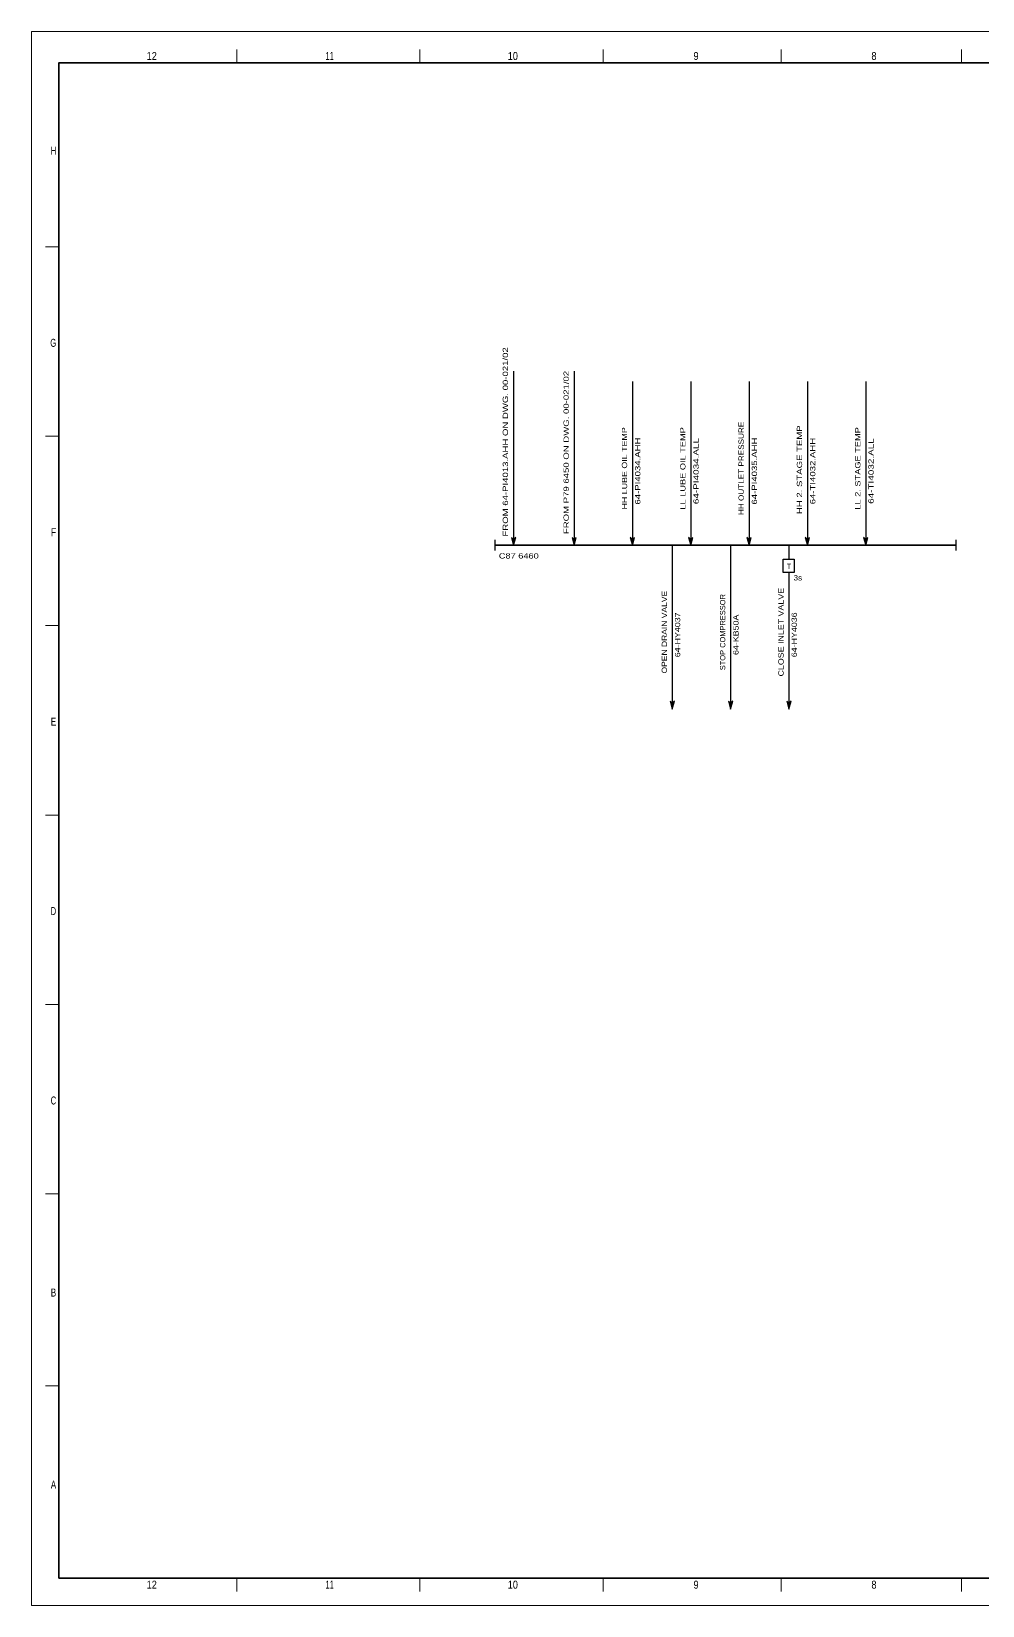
# Model space of a CAD drawing. Header units: millimetres. Extents: x 0 to 841, y 0 to 594.
# Drawn here: x 0 to 359, y 0 to 594 of the extents above; entities that cross this region are included whole.
import ezdxf
from ezdxf.enums import TextEntityAlignment as Align

# ---------------------------------------------------------------- set-up
doc = ezdxf.new("R2010")
doc.units = ezdxf.units.MM
for name, color, linetype, lineweight in [('1', 7, 'Continuous', 13), ('12', 7, 'Continuous', 25), ('34', 7, 'Continuous', 25), ('9', 7, 'Continuous', 13)]:
    doc.layers.add(name, color=color, linetype=linetype, lineweight=lineweight)

msp = doc.modelspace()

# ---------------------------------------------------------------- linework, layer by layer
at = {"layer": '1'}
for p, q in [((77.491, 587.261), (77.491, 582.228)), ((77.491, 587.261), (77.491, 582.228)), ((146.654, 587.261), (146.654, 582.228)), ((146.654, 587.261), (146.654, 582.228)), ((215.817, 587.261), (215.817, 582.228)), ((215.817, 587.261), (215.817, 582.228)), ((282.976, 587.261), (282.976, 582.228)), ((282.976, 587.261), (282.976, 582.228)), ((351.136, 587.261), (351.136, 582.228)), ((351.136, 587.261), (351.136, 582.228)), ((10.333, 512.761), (5.321, 512.761)), ((10.333, 512.761), (5.321, 512.761)), ((10.333, 441.28), (5.321, 441.28)), ((10.333, 441.28), (5.321, 441.28)), ((10.333, 369.799), (5.321, 369.799)), ((10.333, 369.799), (5.321, 369.799)), ((10.333, 298.318), (5.321, 298.318)), ((10.333, 298.318), (5.321, 298.318)), ((10.333, 226.838), (5.321, 226.838)), ((10.333, 226.838), (5.321, 226.838)), ((10.333, 155.357), (5.321, 155.357)), ((10.333, 155.357), (5.321, 155.357)), ((10.333, 82.869), (5.321, 82.869)), ((10.333, 82.869), (5.321, 82.869)), ((77.491, 10.382), (77.491, 5.348)), ((77.491, 10.382), (77.491, 5.348)), ((146.654, 10.382), (146.654, 5.348)), ((146.654, 10.382), (146.654, 5.348)), ((215.817, 10.382), (215.817, 5.348)), ((215.817, 10.382), (215.817, 5.348)), ((282.976, 10.382), (282.976, 5.348)), ((282.976, 10.382), (282.976, 5.348)), ((351.136, 10.382), (351.136, 5.348)), ((351.136, 10.382), (351.136, 5.348))]:
    msp.add_line(p, q, dxfattribs=at)
at = {"layer": '1', "lineweight": 25}
for p, q in [((174.972, 402.102), (174.972, 398.102)), ((348.918, 402.102), (348.918, 398.102)), ((10.333, 10.382), (10.333, 156.364))]:
    msp.add_line(p, q, dxfattribs=at)
at = {"layer": '1', "lineweight": 35}
for p, q in [((174.972, 400.102), (348.918, 400.102)), ((648.95, 10.382), (10.333, 10.382))]:
    msp.add_line(p, q, dxfattribs=at)
msp.add_lwpolyline([(829.263, 112.014), (829.263, 582.228), (10.333, 582.228), (10.333, 10.382)], dxfattribs=at)
msp.add_lwpolyline([(829.263, 112.014), (829.263, 582.228), (10.333, 582.228), (10.333, 10.382)], dxfattribs=at)
at = {"layer": '1', "lineweight": 25}
msp.add_lwpolyline([(648.95, 10.382), (10.333, 10.382), (10.333, 156.364)], dxfattribs=at)
at = {"layer": '12'}
for p, q in [((182.041, 465.796), (182.041, 400.102)), ((204.868, 465.796), (204.868, 400.102)), ((226.887, 461.906), (226.887, 400.102)), ((248.906, 461.906), (248.906, 400.102)), ((270.924, 461.906), (270.924, 400.102)), ((292.943, 461.906), (292.943, 400.102)), ((314.962, 461.906), (314.962, 400.102)), ((241.926, 400.102), (241.926, 338.299)), ((263.945, 400.102), (263.945, 338.299)), ((285.964, 400.102), (285.964, 395.103)), ((285.964, 389.761), (285.964, 338.299))]:
    msp.add_line(p, q, dxfattribs=at)
msp.add_lwpolyline([(283.808, 394.922), (287.88, 394.922), (287.88, 389.852), (283.808, 389.852)], close=True, dxfattribs=at)
at = {"layer": '34'}
for points in [[(182.041, 400.102), (182.841, 403.102), (182.041, 402.302), (181.241, 403.102)], [(182.041, 400.502), (182.641, 402.702), (182.041, 402.102), (181.441, 402.702)], [(182.041, 400.902), (182.441, 402.302), (182.041, 401.902), (181.641, 402.302)], [(182.041, 401.302), (182.241, 401.902), (182.041, 401.702), (181.841, 401.902)], [(204.868, 400.102), (205.668, 403.102), (204.868, 402.302), (204.068, 403.102)], [(204.868, 400.502), (205.468, 402.702), (204.868, 402.102), (204.268, 402.702)], [(204.868, 400.902), (205.268, 402.302), (204.868, 401.902), (204.468, 402.302)], [(204.868, 401.302), (205.068, 401.902), (204.868, 401.702), (204.668, 401.902)], [(226.887, 400.102), (227.687, 403.102), (226.887, 402.302), (226.087, 403.102)], [(226.887, 400.502), (227.487, 402.702), (226.887, 402.102), (226.287, 402.702)], [(226.887, 400.902), (227.287, 402.302), (226.887, 401.902), (226.487, 402.302)], [(226.887, 401.302), (227.087, 401.902), (226.887, 401.702), (226.687, 401.902)], [(248.906, 400.102), (249.706, 403.102), (248.906, 402.302), (248.106, 403.102)], [(248.906, 400.502), (249.506, 402.702), (248.906, 402.102), (248.306, 402.702)], [(248.906, 400.902), (249.306, 402.302), (248.906, 401.902), (248.506, 402.302)], [(248.906, 401.302), (249.106, 401.902), (248.906, 401.702), (248.706, 401.902)], [(270.924, 400.102), (271.724, 403.102), (270.924, 402.302), (270.124, 403.102)], [(270.924, 400.502), (271.524, 402.702), (270.924, 402.102), (270.324, 402.702)], [(270.924, 400.902), (271.324, 402.302), (270.924, 401.902), (270.524, 402.302)], [(270.924, 401.302), (271.124, 401.902), (270.924, 401.702), (270.724, 401.902)], [(292.943, 400.102), (293.743, 403.102), (292.943, 402.302), (292.143, 403.102)], [(292.943, 400.502), (293.543, 402.702), (292.943, 402.102), (292.343, 402.702)], [(292.943, 400.902), (293.343, 402.302), (292.943, 401.902), (292.543, 402.302)], [(292.943, 401.302), (293.143, 401.902), (292.943, 401.702), (292.743, 401.902)], [(314.962, 400.102), (315.762, 403.102), (314.962, 402.302), (314.162, 403.102)], [(314.962, 400.502), (315.562, 402.702), (314.962, 402.102), (314.362, 402.702)], [(314.962, 400.902), (315.362, 402.302), (314.962, 401.902), (314.562, 402.302)], [(314.962, 401.302), (315.162, 401.902), (314.962, 401.702), (314.762, 401.902)], [(241.926, 338.299), (242.726, 341.299), (241.926, 340.499), (241.126, 341.299)], [(241.926, 338.699), (242.526, 340.899), (241.926, 340.299), (241.326, 340.899)], [(241.926, 339.099), (242.326, 340.499), (241.926, 340.099), (241.526, 340.499)], [(241.926, 339.499), (242.126, 340.099), (241.926, 339.899), (241.726, 340.099)], [(263.945, 338.299), (264.745, 341.299), (263.945, 340.499), (263.145, 341.299)], [(263.945, 338.699), (264.545, 340.899), (263.945, 340.299), (263.345, 340.899)], [(263.945, 339.099), (264.345, 340.499), (263.945, 340.099), (263.545, 340.499)], [(263.945, 339.499), (264.145, 340.099), (263.945, 339.899), (263.745, 340.099)], [(285.964, 338.299), (286.764, 341.299), (285.964, 340.499), (285.164, 341.299)], [(285.964, 338.699), (286.564, 340.899), (285.964, 340.299), (285.364, 340.899)], [(285.964, 339.099), (286.364, 340.499), (285.964, 340.099), (285.564, 340.499)], [(285.964, 339.499), (286.164, 340.099), (285.964, 339.899), (285.764, 340.099)]]:
    msp.add_lwpolyline(points, close=True, dxfattribs=at)
at = {"layer": '9'}
msp.add_lwpolyline([(0, 0), (841, 0), (841, 594), (0, 594)], close=True, dxfattribs=at)
msp.add_lwpolyline([(0, 0), (841, 0), (841, 594), (0, 594)], close=True, dxfattribs=at)

# ---------------------------------------------------------------- texts
at = {"layer": '1'}
for s, width, p in [('12', 0.85, (45.415, 583.235)), ('12', 0.85, (45.415, 583.235)), ('11', 0.65, (112.578, 583.235)), ('11', 0.65, (112.578, 583.235)), ('10', 0.85, (181.736, 583.235)), ('10', 0.85, (181.736, 583.235)), ('9', 0.85, (250.906, 583.235)), ('9', 0.85, (250.906, 583.235)), ('8', 0.85, (318.064, 583.235)), ('8', 0.85, (318.064, 583.235)), ('12', 0.85, (45.415, 6.354)), ('12', 0.85, (45.415, 6.354)), ('11', 0.65, (112.578, 6.354)), ('11', 0.65, (112.578, 6.354)), ('10', 0.85, (181.736, 6.354)), ('10', 0.85, (181.736, 6.354)), ('9', 0.85, (250.906, 6.354)), ('9', 0.85, (250.906, 6.354)), ('8', 0.85, (318.064, 6.354)), ('8', 0.85, (318.064, 6.354))]:
    msp.add_text(s, height=3.02, dxfattribs=dict(at, width=width)).set_placement(p, align=Align.CENTER)
for s, width, p in [('H', 0.65, (9.329, 547.494)), ('H', 0.65, (9.329, 547.494)), ('G', 0.65, (9.329, 475.007)), ('G', 0.65, (9.329, 475.007)), ('F', 0.8, (9.329, 403.526)), ('F', 0.8, (9.329, 403.526)), ('E', 0.75, (9.329, 332.045)), ('E', 0.75, (9.329, 332.045)), ('D', 0.65, (9.329, 260.565)), ('D', 0.65, (9.329, 260.565)), ('C', 0.65, (9.329, 189.083)), ('C', 0.65, (9.329, 189.083)), ('B', 0.75, (9.329, 116.596)), ('B', 0.75, (9.329, 116.596)), ('A', 0.75, (9.329, 44.109)), ('A', 0.75, (9.329, 44.109))]:
    msp.add_text(s, height=3.02, dxfattribs=dict(at, width=width)).set_placement(p, align=Align.RIGHT)
at = {"layer": '12'}
for s, width, p in [('FROM 64-PI4013.AHH ON DWG. 00-021/02', 1.35, (179.912, 439.123)), ('FROM P79 6450 ON DWG. 00-021/02', 1.35, (202.866, 435.123)), ('HH OUTLET PRESSURE', 1.15, (268.923, 429.123)), ('HH LUBE OIL TEMP', 1.25, (224.885, 429.123)), ('64-PI4034.AHH', 1.35, (229.885, 428.118)), ('LL LUBE OIL TEMP', 1.3, (246.904, 429.123)), ('64-PI4034.ALL', 1.4, (251.904, 428.118)), ('64-PI4035.AHH', 1.35, (273.923, 428.118)), ('HH 2. STAGE TEMP ', 1.35, (290.942, 429.123)), ('64-TI4032.AHH', 1.35, (295.942, 428.118)), ('LL 2. STAGE TEMP', 1.3, (312.961, 429.123)), ('64-TI4032.ALL', 1.4, (317.961, 428.118)), ('OPEN DRAIN VALVE', 1.2, (239.924, 367.32)), ('STOP COMPRESSOR', 1.05, (261.943, 367.32)), ('CLOSE INLET VALVE', 1.25, (283.962, 367.32)), ('64-HY4037', 1.25, (244.924, 366.315)), ('64-HY4036', 1.25, (288.962, 366.315)), ('64-KB50A', 1.25, (266.943, 366.315))]:
    msp.add_text(s, height=2, rotation=90, dxfattribs=dict(at, width=width)).set_placement(p, align=Align.CENTER)
for s, width, p in [('C87 6460', 1.3, (183.969, 395.102)), ('T', 0.8, (285.982, 391.177)), ('3s', 1.15, (289.33, 386.831))]:
    msp.add_text(s, height=2, dxfattribs=dict(at, width=width)).set_placement(p, align=Align.CENTER)

doc.saveas('drawing.dxf')
